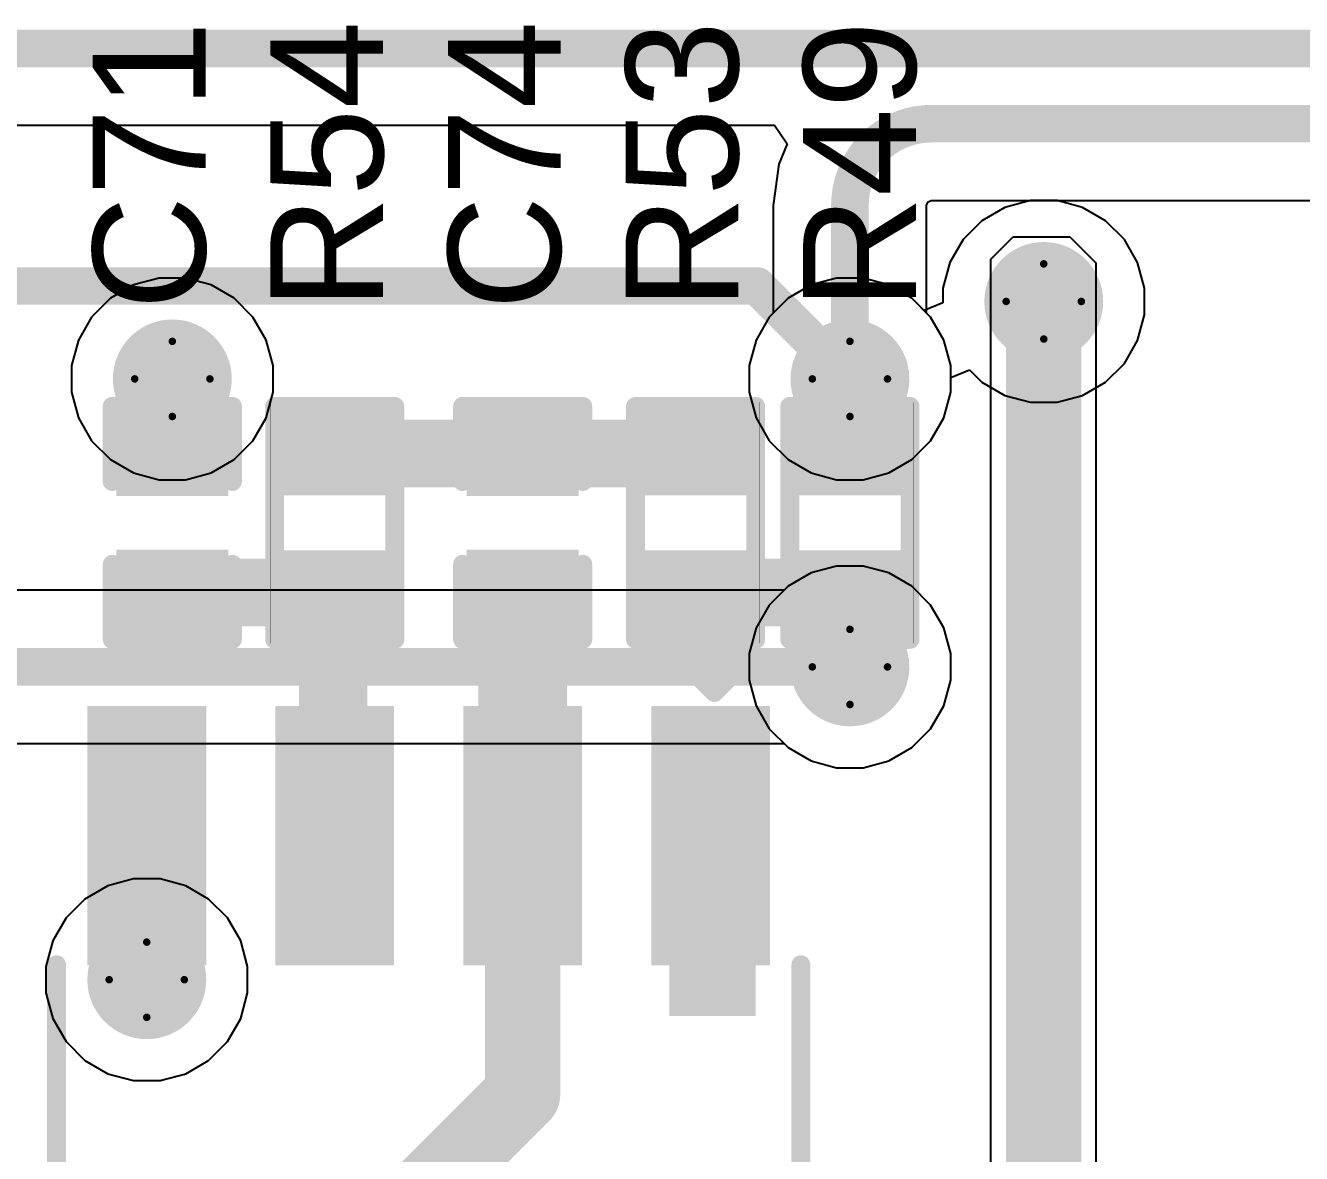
# Model space of a CAD drawing. Header units: inches. Extents: x -17.5 to 14.7, y -6.2 to 5.9.
# Drawn here: x 1.0109 to 1.3503, y 2.0003 to 2.3003 of the extents above; entities that cross this region are included whole.
import ezdxf

# ---------------------------------------------------------------- set-up
doc = ezdxf.new("R2010")
doc.units = ezdxf.units.IN
doc.header["$MEASUREMENT"] = 0
for name, color, linetype in [('Bottom Layer', 5, 'Continuous'), ('Bottom Solder', 6, 'Continuous'), ('Drill Drawing', 1, 'Continuous'), ('Ground Layer', 76, 'Continuous'), ('Power Layer', 16, 'Continuous'), ('Top Layer', 1, 'Continuous'), ('Top Overlay', 2, 'Continuous'), ('Top Paste', 8, 'Continuous'), ('Top Solder', 216, 'Continuous'), ('Via Holes', 16, 'Continuous')]:
    doc.layers.add(name, color=color, linetype=linetype)
doc.styles.add('Arial', font='', dxfattribs={"height": 0.2})
doc.styles.get('Arial').set_extended_font_data('Arial')

# ---------------------------------------------------------------- blocks, each defined once
blk = doc.blocks.new('SOIC_8_0_154___3_90___W______6')
at = {"layer": 'Top Layer'}
for points in [[(-0.13681, 0.06319), (-0.13681, 0.08681), (-0.07579, 0.08681), (-0.07579, 0.06319)], [(0.07579, 0.06319), (0.07579, 0.08681), (0.13681, 0.08681), (0.13681, 0.06319)], [(-0.13681, 0.01319), (-0.13681, 0.03681), (-0.07579, 0.03681), (-0.07579, 0.01319)], [(0.07579, 0.01319), (0.07579, 0.03681), (0.13681, 0.03681), (0.13681, 0.01319)], [(-0.13681, -0.03681), (-0.13681, -0.01319), (-0.07579, -0.01319), (-0.07579, -0.03681)], [(0.07579, -0.03681), (0.07579, -0.01319), (0.13681, -0.01319), (0.13681, -0.03681)], [(-0.13681, -0.08681), (-0.13681, -0.06319), (-0.07579, -0.06319), (-0.07579, -0.08681)], [(0.07579, -0.08681), (0.07579, -0.06319), (0.13681, -0.06319), (0.13681, -0.08681)]]:
    blk.add_hatch(color=1, dxfattribs=at).paths.add_polyline_path(points)
at = {"layer": 'Top Overlay'}
blk.add_hatch(color=2, dxfattribs=at).paths.add_polyline_path([(-0.07238, 0.064), (-0.05838, 0.064), (-0.05838, 0.087), (-0.07238, 0.087)])
at = {"layer": 'Top Paste'}
for points in [[(-0.13681, 0.06319), (-0.13681, 0.08681), (-0.07579, 0.08681), (-0.07579, 0.06319)], [(0.07579, 0.06319), (0.07579, 0.08681), (0.13681, 0.08681), (0.13681, 0.06319)], [(-0.13681, 0.01319), (-0.13681, 0.03681), (-0.07579, 0.03681), (-0.07579, 0.01319)], [(0.07579, 0.01319), (0.07579, 0.03681), (0.13681, 0.03681), (0.13681, 0.01319)], [(-0.13681, -0.03681), (-0.13681, -0.01319), (-0.07579, -0.01319), (-0.07579, -0.03681)], [(0.07579, -0.03681), (0.07579, -0.01319), (0.13681, -0.01319), (0.13681, -0.03681)], [(-0.13681, -0.08681), (-0.13681, -0.06319), (-0.07579, -0.06319), (-0.07579, -0.08681)], [(0.07579, -0.08681), (0.07579, -0.06319), (0.13681, -0.06319), (0.13681, -0.08681)]]:
    blk.add_hatch(color=8, dxfattribs=at).paths.add_polyline_path(points)
at = {"layer": 'Top Solder'}
for points in [[(-0.14081, 0.05919), (-0.14081, 0.09081), (-0.07179, 0.09081), (-0.07179, 0.05919)], [(0.07179, 0.05919), (0.07179, 0.09081), (0.14081, 0.09081), (0.14081, 0.05919)], [(-0.14081, 0.00919), (-0.14081, 0.04081), (-0.07179, 0.04081), (-0.07179, 0.00919)], [(0.07179, 0.00919), (0.07179, 0.04081), (0.14081, 0.04081), (0.14081, 0.00919)], [(-0.14081, -0.04081), (-0.14081, -0.00919), (-0.07179, -0.00919), (-0.07179, -0.04081)], [(0.07179, -0.04081), (0.07179, -0.00919), (0.14081, -0.00919), (0.14081, -0.04081)], [(-0.14081, -0.09081), (-0.14081, -0.05919), (-0.07179, -0.05919), (-0.07179, -0.09081)], [(0.07179, -0.09081), (0.07179, -0.05919), (0.14081, -0.05919), (0.14081, -0.09081)]]:
    blk.add_hatch(color=216, dxfattribs=at).paths.add_polyline_path(points)
at = {"layer": 'Top Overlay'}
for points in [[(0.071, 0.099, 0.005, 0.005, 0), (-0.072, 0.099, 0.005, 0.005, 0)], [(-0.14937, 0.071, 0.005, 0.005, 0), (-0.14937, 0.081, 0.005, 0.005, 0)], [(-0.14437, 0.076, 0.005, 0.005, 0), (-0.14937, 0.081, 0.005, 0.005, 0)], [(-0.14937, 0.071, 0.005, 0.005, 0), (-0.14437, 0.076, 0.005, 0.005, 0)], [(0.071, -0.099, 0.005, 0.005, 0), (-0.072, -0.099, 0.005, 0.005, 0)]]:
    blk.add_lwpolyline(points, format="xyseb", dxfattribs=at)
for points in [[(-0.07325, 0.099, 0.0025, 0.0025, 1), (-0.07075, 0.099, 0.0025, 0.0025, 1)], [(0.06975, 0.099, 0.0025, 0.0025, 1), (0.07225, 0.099, 0.0025, 0.0025, 1)], [(-0.15062, 0.081, 0.0025, 0.0025, 1), (-0.14812, 0.081, 0.0025, 0.0025, 1)], [(-0.15062, 0.081, 0.0025, 0.0025, 1), (-0.14812, 0.081, 0.0025, 0.0025, 1)], [(-0.14562, 0.076, 0.0025, 0.0025, 1), (-0.14312, 0.076, 0.0025, 0.0025, 1)], [(-0.14562, 0.076, 0.0025, 0.0025, 1), (-0.14312, 0.076, 0.0025, 0.0025, 1)], [(-0.15062, 0.071, 0.0025, 0.0025, 1), (-0.14812, 0.071, 0.0025, 0.0025, 1)], [(-0.15062, 0.071, 0.0025, 0.0025, 1), (-0.14812, 0.071, 0.0025, 0.0025, 1)], [(-0.07325, -0.099, 0.0025, 0.0025, 1), (-0.07075, -0.099, 0.0025, 0.0025, 1)], [(0.06975, -0.099, 0.0025, 0.0025, 1), (0.07225, -0.099, 0.0025, 0.0025, 1)]]:
    blk.add_lwpolyline(points, format="xyseb", close=True, dxfattribs=at)
blk = doc.blocks.new('R___0402_22')
at = {"layer": 'Top Layer'}
for points in [[(-0.0275, -0.0125), (-0.0275, 0.0125), (-0.0095, 0.0125), (-0.0095, -0.0125)], [(0.0095, -0.0125), (0.0095, 0.0125), (0.0275, 0.0125), (0.0275, -0.0125)]]:
    blk.add_hatch(color=1, dxfattribs=at).paths.add_polyline_path(points)
at = {"layer": 'Top Paste'}
for points in [[(-0.0275, -0.0125), (-0.0275, 0.0125), (-0.0095, 0.0125), (-0.0095, -0.0125)], [(0.0095, -0.0125), (0.0095, 0.0125), (0.0275, 0.0125), (0.0275, -0.0125)]]:
    blk.add_hatch(color=8, dxfattribs=at).paths.add_polyline_path(points)
at = {"layer": 'Top Solder'}
for points in [[(-0.02967, -0.01467), (-0.02967, 0.01467), (-0.00733, 0.01467), (-0.00733, -0.01467)], [(0.00733, -0.01467), (0.00733, 0.01467), (0.02967, 0.01467), (0.02967, -0.01467)]]:
    blk.add_hatch(color=216, dxfattribs=at).paths.add_polyline_path(points)
at = {"layer": 'Top Overlay'}
for points in [[(-0.031, -0.016, 0.005, 0.005, 0), (-0.031, 0.016, 0.005, 0.005, 0)], [(0.031, 0.016, 0.005, 0.005, 0), (-0.031, 0.016, 0.005, 0.005, 0)], [(0.031, -0.016, 0.005, 0.005, 0), (0.031, 0.016, 0.005, 0.005, 0)], [(0.031, -0.016, 0.005, 0.005, 0), (-0.031, -0.016, 0.005, 0.005, 0)], [(0.032, -0.017, 0.000127, 0.000127, 0), (-0.032, -0.017, 0.000127, 0.000127, 0)]]:
    blk.add_lwpolyline(points, format="xyseb", dxfattribs=at)
for points in [[(-0.03225, 0.016, 0.0025, 0.0025, 1), (-0.02975, 0.016, 0.0025, 0.0025, 1)], [(-0.03225, 0.016, 0.0025, 0.0025, 1), (-0.02975, 0.016, 0.0025, 0.0025, 1)], [(0.02975, 0.016, 0.0025, 0.0025, 1), (0.03225, 0.016, 0.0025, 0.0025, 1)], [(0.02975, 0.016, 0.0025, 0.0025, 1), (0.03225, 0.016, 0.0025, 0.0025, 1)], [(-0.03225, -0.016, 0.0025, 0.0025, 1), (-0.02975, -0.016, 0.0025, 0.0025, 1)], [(-0.03225, -0.016, 0.0025, 0.0025, 1), (-0.02975, -0.016, 0.0025, 0.0025, 1)], [(0.02975, -0.016, 0.0025, 0.0025, 1), (0.03225, -0.016, 0.0025, 0.0025, 1)], [(0.02975, -0.016, 0.0025, 0.0025, 1), (0.03225, -0.016, 0.0025, 0.0025, 1)], [(-0.03203, -0.017, 0.0000635, 0.0000635, 1), (-0.03197, -0.017, 0.0000635, 0.0000635, 1)], [(0.03197, -0.017, 0.0000635, 0.0000635, 1), (0.03203, -0.017, 0.0000635, 0.0000635, 1)]]:
    blk.add_lwpolyline(points, format="xyseb", close=True, dxfattribs=at)
blk = doc.blocks.new('R___0402_23')
at = {"layer": 'Top Layer'}
for points in [[(-0.0275, -0.0125), (-0.0275, 0.0125), (-0.0095, 0.0125), (-0.0095, -0.0125)], [(0.0095, -0.0125), (0.0095, 0.0125), (0.0275, 0.0125), (0.0275, -0.0125)]]:
    blk.add_hatch(color=1, dxfattribs=at).paths.add_polyline_path(points)
at = {"layer": 'Top Paste'}
for points in [[(-0.0275, -0.0125), (-0.0275, 0.0125), (-0.0095, 0.0125), (-0.0095, -0.0125)], [(0.0095, -0.0125), (0.0095, 0.0125), (0.0275, 0.0125), (0.0275, -0.0125)]]:
    blk.add_hatch(color=8, dxfattribs=at).paths.add_polyline_path(points)
at = {"layer": 'Top Solder'}
for points in [[(-0.02967, -0.01467), (-0.02967, 0.01467), (-0.00733, 0.01467), (-0.00733, -0.01467)], [(0.00733, -0.01467), (0.00733, 0.01467), (0.02967, 0.01467), (0.02967, -0.01467)]]:
    blk.add_hatch(color=216, dxfattribs=at).paths.add_polyline_path(points)
at = {"layer": 'Top Overlay'}
for points in [[(-0.031, 0.016, 0.005, 0.005, 0), (-0.031, -0.016, 0.005, 0.005, 0)], [(-0.031, 0.016, 0.005, 0.005, 0), (0.031, 0.016, 0.005, 0.005, 0)], [(0.031, 0.016, 0.005, 0.005, 0), (0.031, -0.016, 0.005, 0.005, 0)], [(-0.031, -0.016, 0.005, 0.005, 0), (0.031, -0.016, 0.005, 0.005, 0)], [(-0.032, -0.017, 0.000127, 0.000127, 0), (0.032, -0.017, 0.000127, 0.000127, 0)]]:
    blk.add_lwpolyline(points, format="xyseb", dxfattribs=at)
for points in [[(-0.03225, 0.016, 0.0025, 0.0025, 1), (-0.02975, 0.016, 0.0025, 0.0025, 1)], [(-0.03225, 0.016, 0.0025, 0.0025, 1), (-0.02975, 0.016, 0.0025, 0.0025, 1)], [(0.02975, 0.016, 0.0025, 0.0025, 1), (0.03225, 0.016, 0.0025, 0.0025, 1)], [(0.02975, 0.016, 0.0025, 0.0025, 1), (0.03225, 0.016, 0.0025, 0.0025, 1)], [(-0.03225, -0.016, 0.0025, 0.0025, 1), (-0.02975, -0.016, 0.0025, 0.0025, 1)], [(-0.03225, -0.016, 0.0025, 0.0025, 1), (-0.02975, -0.016, 0.0025, 0.0025, 1)], [(0.02975, -0.016, 0.0025, 0.0025, 1), (0.03225, -0.016, 0.0025, 0.0025, 1)], [(0.02975, -0.016, 0.0025, 0.0025, 1), (0.03225, -0.016, 0.0025, 0.0025, 1)], [(-0.03203, -0.017, 0.0000635, 0.0000635, 1), (-0.03197, -0.017, 0.0000635, 0.0000635, 1)], [(0.03197, -0.017, 0.0000635, 0.0000635, 1), (0.03203, -0.017, 0.0000635, 0.0000635, 1)]]:
    blk.add_lwpolyline(points, format="xyseb", close=True, dxfattribs=at)
blk = doc.blocks.new('R___0402_27')
at = {"layer": 'Top Layer'}
for points in [[(-0.0275, -0.0125), (-0.0275, 0.0125), (-0.0095, 0.0125), (-0.0095, -0.0125)], [(0.0095, -0.0125), (0.0095, 0.0125), (0.0275, 0.0125), (0.0275, -0.0125)]]:
    blk.add_hatch(color=1, dxfattribs=at).paths.add_polyline_path(points)
at = {"layer": 'Top Paste'}
for points in [[(-0.0275, -0.0125), (-0.0275, 0.0125), (-0.0095, 0.0125), (-0.0095, -0.0125)], [(0.0095, -0.0125), (0.0095, 0.0125), (0.0275, 0.0125), (0.0275, -0.0125)]]:
    blk.add_hatch(color=8, dxfattribs=at).paths.add_polyline_path(points)
at = {"layer": 'Top Solder'}
for points in [[(-0.02967, -0.01467), (-0.02967, 0.01467), (-0.00733, 0.01467), (-0.00733, -0.01467)], [(0.00733, -0.01467), (0.00733, 0.01467), (0.02967, 0.01467), (0.02967, -0.01467)]]:
    blk.add_hatch(color=216, dxfattribs=at).paths.add_polyline_path(points)
at = {"layer": 'Top Overlay'}
for points in [[(-0.031, 0.016, 0.005, 0.005, 0), (-0.031, -0.016, 0.005, 0.005, 0)], [(-0.031, 0.016, 0.005, 0.005, 0), (0.031, 0.016, 0.005, 0.005, 0)], [(0.031, 0.016, 0.005, 0.005, 0), (0.031, -0.016, 0.005, 0.005, 0)], [(-0.031, -0.016, 0.005, 0.005, 0), (0.031, -0.016, 0.005, 0.005, 0)], [(-0.032, -0.017, 0.000127, 0.000127, 0), (0.032, -0.017, 0.000127, 0.000127, 0)]]:
    blk.add_lwpolyline(points, format="xyseb", dxfattribs=at)
for points in [[(-0.03225, 0.016, 0.0025, 0.0025, 1), (-0.02975, 0.016, 0.0025, 0.0025, 1)], [(-0.03225, 0.016, 0.0025, 0.0025, 1), (-0.02975, 0.016, 0.0025, 0.0025, 1)], [(0.02975, 0.016, 0.0025, 0.0025, 1), (0.03225, 0.016, 0.0025, 0.0025, 1)], [(0.02975, 0.016, 0.0025, 0.0025, 1), (0.03225, 0.016, 0.0025, 0.0025, 1)], [(-0.03225, -0.016, 0.0025, 0.0025, 1), (-0.02975, -0.016, 0.0025, 0.0025, 1)], [(-0.03225, -0.016, 0.0025, 0.0025, 1), (-0.02975, -0.016, 0.0025, 0.0025, 1)], [(0.02975, -0.016, 0.0025, 0.0025, 1), (0.03225, -0.016, 0.0025, 0.0025, 1)], [(0.02975, -0.016, 0.0025, 0.0025, 1), (0.03225, -0.016, 0.0025, 0.0025, 1)], [(-0.03203, -0.017, 0.0000635, 0.0000635, 1), (-0.03197, -0.017, 0.0000635, 0.0000635, 1)], [(0.03197, -0.017, 0.0000635, 0.0000635, 1), (0.03203, -0.017, 0.0000635, 0.0000635, 1)]]:
    blk.add_lwpolyline(points, format="xyseb", close=True, dxfattribs=at)
blk = doc.blocks.new('C___0402_48')
at = {"layer": 'Top Layer'}
for points in [[(-0.0275, -0.0125), (-0.0275, 0.0125), (-0.0095, 0.0125), (-0.0095, -0.0125)], [(0.0095, -0.0125), (0.0095, 0.0125), (0.0275, 0.0125), (0.0275, -0.0125)]]:
    blk.add_hatch(color=1, dxfattribs=at).paths.add_polyline_path(points)
at = {"layer": 'Top Paste'}
for points in [[(-0.0275, -0.0125), (-0.0275, 0.0125), (-0.0095, 0.0125), (-0.0095, -0.0125)], [(0.0095, -0.0125), (0.0095, 0.0125), (0.0275, 0.0125), (0.0275, -0.0125)]]:
    blk.add_hatch(color=8, dxfattribs=at).paths.add_polyline_path(points)
at = {"layer": 'Top Solder'}
for points in [[(-0.02986, -0.01486), (-0.02986, 0.01486), (-0.00714, 0.01486), (-0.00714, -0.01486)], [(0.00714, -0.01486), (0.00714, 0.01486), (0.02986, 0.01486), (0.02986, -0.01486)]]:
    blk.add_hatch(color=216, dxfattribs=at).paths.add_polyline_path(points)
at = {"layer": 'Top Overlay'}
for points in [[(-0.011, 0.016, 0.005, 0.005, 0), (-0.031, 0.016, 0.005, 0.005, 0)], [(-0.031, -0.016, 0.005, 0.005, 0), (-0.031, 0.016, 0.005, 0.005, 0)], [(0.031, 0.016, 0.005, 0.005, 0), (0.011, 0.016, 0.005, 0.005, 0)], [(0.031, -0.016, 0.005, 0.005, 0), (0.031, 0.016, 0.005, 0.005, 0)], [(-0.011, -0.016, 0.005, 0.005, 0), (-0.031, -0.016, 0.005, 0.005, 0)], [(0.031, -0.016, 0.005, 0.005, 0), (0.011, -0.016, 0.005, 0.005, 0)]]:
    blk.add_lwpolyline(points, format="xyseb", dxfattribs=at)
for points in [[(-0.03225, 0.016, 0.0025, 0.0025, 1), (-0.02975, 0.016, 0.0025, 0.0025, 1)], [(-0.03225, 0.016, 0.0025, 0.0025, 1), (-0.02975, 0.016, 0.0025, 0.0025, 1)], [(-0.01225, 0.016, 0.0025, 0.0025, 1), (-0.00975, 0.016, 0.0025, 0.0025, 1)], [(0.00975, 0.016, 0.0025, 0.0025, 1), (0.01225, 0.016, 0.0025, 0.0025, 1)], [(0.02975, 0.016, 0.0025, 0.0025, 1), (0.03225, 0.016, 0.0025, 0.0025, 1)], [(0.02975, 0.016, 0.0025, 0.0025, 1), (0.03225, 0.016, 0.0025, 0.0025, 1)], [(-0.03225, -0.016, 0.0025, 0.0025, 1), (-0.02975, -0.016, 0.0025, 0.0025, 1)], [(-0.03225, -0.016, 0.0025, 0.0025, 1), (-0.02975, -0.016, 0.0025, 0.0025, 1)], [(-0.01225, -0.016, 0.0025, 0.0025, 1), (-0.00975, -0.016, 0.0025, 0.0025, 1)], [(0.00975, -0.016, 0.0025, 0.0025, 1), (0.01225, -0.016, 0.0025, 0.0025, 1)], [(0.02975, -0.016, 0.0025, 0.0025, 1), (0.03225, -0.016, 0.0025, 0.0025, 1)], [(0.02975, -0.016, 0.0025, 0.0025, 1), (0.03225, -0.016, 0.0025, 0.0025, 1)]]:
    blk.add_lwpolyline(points, format="xyseb", close=True, dxfattribs=at)
blk = doc.blocks.new('C___0402_50')
at = {"layer": 'Top Layer'}
for points in [[(-0.0275, -0.0125), (-0.0275, 0.0125), (-0.0095, 0.0125), (-0.0095, -0.0125)], [(0.0095, -0.0125), (0.0095, 0.0125), (0.0275, 0.0125), (0.0275, -0.0125)]]:
    blk.add_hatch(color=1, dxfattribs=at).paths.add_polyline_path(points)
at = {"layer": 'Top Paste'}
for points in [[(-0.0275, -0.0125), (-0.0275, 0.0125), (-0.0095, 0.0125), (-0.0095, -0.0125)], [(0.0095, -0.0125), (0.0095, 0.0125), (0.0275, 0.0125), (0.0275, -0.0125)]]:
    blk.add_hatch(color=8, dxfattribs=at).paths.add_polyline_path(points)
at = {"layer": 'Top Solder'}
for points in [[(-0.02986, -0.01486), (-0.02986, 0.01486), (-0.00714, 0.01486), (-0.00714, -0.01486)], [(0.00714, -0.01486), (0.00714, 0.01486), (0.02986, 0.01486), (0.02986, -0.01486)]]:
    blk.add_hatch(color=216, dxfattribs=at).paths.add_polyline_path(points)
at = {"layer": 'Top Overlay'}
for points in [[(-0.031, -0.016, 0.005, 0.005, 0), (-0.031, 0.016, 0.005, 0.005, 0)], [(-0.011, 0.016, 0.005, 0.005, 0), (-0.031, 0.016, 0.005, 0.005, 0)], [(0.031, 0.016, 0.005, 0.005, 0), (0.011, 0.016, 0.005, 0.005, 0)], [(0.031, -0.016, 0.005, 0.005, 0), (0.031, 0.016, 0.005, 0.005, 0)], [(-0.011, -0.016, 0.005, 0.005, 0), (-0.031, -0.016, 0.005, 0.005, 0)], [(0.031, -0.016, 0.005, 0.005, 0), (0.011, -0.016, 0.005, 0.005, 0)]]:
    blk.add_lwpolyline(points, format="xyseb", dxfattribs=at)
for points in [[(-0.03225, 0.016, 0.0025, 0.0025, 1), (-0.02975, 0.016, 0.0025, 0.0025, 1)], [(-0.03225, 0.016, 0.0025, 0.0025, 1), (-0.02975, 0.016, 0.0025, 0.0025, 1)], [(-0.01225, 0.016, 0.0025, 0.0025, 1), (-0.00975, 0.016, 0.0025, 0.0025, 1)], [(0.00975, 0.016, 0.0025, 0.0025, 1), (0.01225, 0.016, 0.0025, 0.0025, 1)], [(0.02975, 0.016, 0.0025, 0.0025, 1), (0.03225, 0.016, 0.0025, 0.0025, 1)], [(0.02975, 0.016, 0.0025, 0.0025, 1), (0.03225, 0.016, 0.0025, 0.0025, 1)], [(-0.03225, -0.016, 0.0025, 0.0025, 1), (-0.02975, -0.016, 0.0025, 0.0025, 1)], [(-0.03225, -0.016, 0.0025, 0.0025, 1), (-0.02975, -0.016, 0.0025, 0.0025, 1)], [(-0.01225, -0.016, 0.0025, 0.0025, 1), (-0.00975, -0.016, 0.0025, 0.0025, 1)], [(0.00975, -0.016, 0.0025, 0.0025, 1), (0.01225, -0.016, 0.0025, 0.0025, 1)], [(0.02975, -0.016, 0.0025, 0.0025, 1), (0.03225, -0.016, 0.0025, 0.0025, 1)], [(0.02975, -0.016, 0.0025, 0.0025, 1), (0.03225, -0.016, 0.0025, 0.0025, 1)]]:
    blk.add_lwpolyline(points, format="xyseb", close=True, dxfattribs=at)

msp = doc.modelspace()

# ---------------------------------------------------------------- hatches: boundary and pattern name
at = {"layer": 'Bottom Layer'}
h = msp.add_hatch(color=5, dxfattribs=at)
edge = h.paths.add_edge_path()
edge.add_arc((1.28172, 2.22687), 0.01181, 0, 360)
h = msp.add_hatch(color=5, dxfattribs=at)
edge = h.paths.add_edge_path()
edge.add_arc((1.04991, 2.20627), 0.01181, 0, 360)
h = msp.add_hatch(color=5, dxfattribs=at)
edge = h.paths.add_edge_path()
edge.add_arc((1.23016, 2.20627), 0.01181, 0, 360)
h = msp.add_hatch(color=5, dxfattribs=at)
edge = h.paths.add_edge_path()
edge.add_arc((1.23016, 2.12967), 0.01181, 0, 360)
h = msp.add_hatch(color=5, dxfattribs=at)
edge = h.paths.add_edge_path()
edge.add_arc((1.04311, 2.04647), 0.01181, 0, 360)
at = {"layer": 'Bottom Solder'}
h = msp.add_hatch(color=6, dxfattribs=at)
edge = h.paths.add_edge_path()
edge.add_arc((1.28172, 2.22687), 0.01581, 0, 360)
h = msp.add_hatch(color=6, dxfattribs=at)
edge = h.paths.add_edge_path()
edge.add_arc((1.04991, 2.20627), 0.01581, 0, 360)
h = msp.add_hatch(color=6, dxfattribs=at)
edge = h.paths.add_edge_path()
edge.add_arc((1.23016, 2.20627), 0.01581, 0, 360)
h = msp.add_hatch(color=6, dxfattribs=at)
edge = h.paths.add_edge_path()
edge.add_arc((1.23016, 2.12967), 0.01581, 0, 360)
h = msp.add_hatch(color=6, dxfattribs=at)
edge = h.paths.add_edge_path()
edge.add_arc((1.04311, 2.04647), 0.01581, 0, 360)
at = {"layer": 'Ground Layer'}
h = msp.add_hatch(color=76, dxfattribs=at)
edge = h.paths.add_edge_path()
edge.add_arc((1.28172, 2.22687), 0.01181, 0, 360)
h = msp.add_hatch(color=76, dxfattribs=at)
edge = h.paths.add_edge_path()
edge.add_arc((1.04991, 2.20627), 0.01181, 0, 360)
h = msp.add_hatch(color=76, dxfattribs=at)
edge = h.paths.add_edge_path()
edge.add_arc((1.23016, 2.20627), 0.01181, 0, 360)
h = msp.add_hatch(color=76, dxfattribs=at)
edge = h.paths.add_edge_path()
edge.add_arc((1.23016, 2.12967), 0.01181, 0, 360)
h = msp.add_hatch(color=76, dxfattribs=at)
edge = h.paths.add_edge_path()
edge.add_arc((1.04311, 2.04647), 0.01181, 0, 360)
at = {"layer": 'Power Layer'}
h = msp.add_hatch(color=16, dxfattribs=at)
edge = h.paths.add_edge_path()
edge.add_arc((1.28172, 2.22687), 0.01181, 0, 360)
h = msp.add_hatch(color=16, dxfattribs=at)
edge = h.paths.add_edge_path()
edge.add_arc((1.04991, 2.20627), 0.01181, 0, 360)
h = msp.add_hatch(color=16, dxfattribs=at)
edge = h.paths.add_edge_path()
edge.add_arc((1.23016, 2.20627), 0.01181, 0, 360)
h = msp.add_hatch(color=16, dxfattribs=at)
edge = h.paths.add_edge_path()
edge.add_arc((1.23016, 2.12967), 0.01181, 0, 360)
h = msp.add_hatch(color=16, dxfattribs=at)
edge = h.paths.add_edge_path()
edge.add_arc((1.04311, 2.04647), 0.01181, 0, 360)
at = {"layer": 'Top Layer'}
h = msp.add_hatch(color=1, dxfattribs=at)
edge = h.paths.add_edge_path()
edge.add_arc((1.28172, 2.22687), 0.01181, 0, 360)
h = msp.add_hatch(color=1, dxfattribs=at)
edge = h.paths.add_edge_path()
edge.add_arc((1.04991, 2.20627), 0.01181, 0, 360)
h = msp.add_hatch(color=1, dxfattribs=at)
edge = h.paths.add_edge_path()
edge.add_arc((1.23016, 2.20627), 0.01181, 0, 360)
for points in [[(1.03811, 2.18647), (1.06171, 2.18647), (1.06171, 2.20627), (1.03811, 2.20627)], [(1.21837, 2.18647), (1.24197, 2.18647), (1.24197, 2.20627), (1.21837, 2.20627)], [(1.08061, 2.17747), (1.20161, 2.17747), (1.20161, 2.19547), (1.08061, 2.19547)], [(1.03741, 2.14047), (1.10561, 2.14047), (1.10561, 2.15847), (1.03741, 2.15847)], [(1.08365, 2.08477), (1.10177, 2.08477), (1.10177, 2.15777), (1.08365, 2.15777)], [(1.17661, 2.14047), (1.24266, 2.14047), (1.24266, 2.15847), (1.17661, 2.15847)], [(1.1313, 2.08477), (1.15492, 2.08477), (1.15492, 2.14947), (1.1313, 2.14947)], [(1.24196, 2.14947), (1.21836, 2.14947), (1.21836, 2.12967), (1.24196, 2.12967)], [(1.05491, 2.08477), (1.0313, 2.08477), (1.0313, 2.04647), (1.05491, 2.04647)]]:
    msp.add_hatch(color=1, dxfattribs=at).paths.add_polyline_path(points)
h = msp.add_hatch(color=1, dxfattribs=at)
edge = h.paths.add_edge_path()
edge.add_arc((1.23016, 2.12967), 0.01181, 0, 360)
h = msp.add_hatch(color=1, dxfattribs=at)
edge = h.paths.add_edge_path()
edge.add_arc((1.04311, 2.04647), 0.01181, 0, 360)
at = {"layer": 'Top Solder'}
h = msp.add_hatch(color=216, dxfattribs=at)
edge = h.paths.add_edge_path()
edge.add_arc((1.28172, 2.22687), 0.01581, 0, 360)
h = msp.add_hatch(color=216, dxfattribs=at)
edge = h.paths.add_edge_path()
edge.add_arc((1.04991, 2.20627), 0.01581, 0, 360)
h = msp.add_hatch(color=216, dxfattribs=at)
edge = h.paths.add_edge_path()
edge.add_arc((1.23016, 2.20627), 0.01581, 0, 360)
h = msp.add_hatch(color=216, dxfattribs=at)
edge = h.paths.add_edge_path()
edge.add_arc((1.23016, 2.12967), 0.01581, 0, 360)
h = msp.add_hatch(color=216, dxfattribs=at)
edge = h.paths.add_edge_path()
edge.add_arc((1.04311, 2.04647), 0.01581, 0, 360)
at = {"layer": 'Via Holes'}
h = msp.add_hatch(color=7, dxfattribs=at)
edge = h.paths.add_edge_path()
edge.add_arc((1.28172, 2.22687), 0.00591, 0, 360)
h = msp.add_hatch(color=7, dxfattribs=at)
edge = h.paths.add_edge_path()
edge.add_arc((1.04991, 2.20627), 0.00591, 0, 360)
h = msp.add_hatch(color=7, dxfattribs=at)
edge = h.paths.add_edge_path()
edge.add_arc((1.23016, 2.20627), 0.00591, 0, 360)
h = msp.add_hatch(color=7, dxfattribs=at)
edge = h.paths.add_edge_path()
edge.add_arc((1.23016, 2.12967), 0.00591, 0, 360)
h = msp.add_hatch(color=7, dxfattribs=at)
edge = h.paths.add_edge_path()
edge.add_arc((1.04311, 2.04647), 0.00591, 0, 360)

# ---------------------------------------------------------------- linework, layer by layer
at = {"layer": 'Bottom Layer'}
for p, q in [((0.81561, 2.27376), (1.21012, 2.27376)), ((1.21012, 2.27376), (1.21346, 2.26876)), ((1.21346, 2.26876), (1.21124, 2.26339)), ((1.21124, 2.26339), (1.20987, 2.253)), ((1.25093, 2.25339), (1.2518, 2.25375)), ((1.2518, 2.25375), (1.2518, 2.25376)), ((1.2518, 2.25376), (1.94062, 2.25376)), ((1.20987, 2.253), (1.20977, 2.25252)), ((1.20977, 2.25252), (1.20977, 2.22379)), ((1.25056, 2.22379), (1.25056, 2.25252)), ((1.25056, 2.25252), (1.25057, 2.25252)), ((1.25057, 2.25252), (1.25093, 2.25339)), ((1.20977, 2.22379), (1.20871, 2.22273)), ((1.25162, 2.22273), (1.25056, 2.22379)), ((1.20871, 2.22273), (1.20518, 2.21661)), ((1.25515, 2.21661), (1.25162, 2.22273)), ((1.20518, 2.21661), (1.20335, 2.2098)), ((1.25697, 2.2098), (1.25515, 2.21661)), ((1.20335, 2.2098), (1.20335, 2.20274)), ((1.25697, 2.20274), (1.25697, 2.2098)), ((1.20335, 2.20274), (1.20518, 2.19592)), ((1.25515, 2.19592), (1.25697, 2.20274)), ((1.20518, 2.19592), (1.20871, 2.1898)), ((1.25162, 2.1898), (1.25515, 2.19592)), ((1.20871, 2.1898), (1.2137, 2.18481)), ((1.24663, 2.18481), (1.25162, 2.1898)), ((1.2137, 2.18481), (1.21982, 2.18128)), ((1.24051, 2.18128), (1.24663, 2.18481)), ((1.21982, 2.18128), (1.22663, 2.17945)), ((1.22663, 2.17945), (1.23369, 2.17945)), ((1.23369, 2.17945), (1.24051, 2.18128)), ((1.22663, 2.15648), (1.21982, 2.15465)), ((1.23369, 2.15648), (1.22663, 2.15648)), ((1.24051, 2.15465), (1.23369, 2.15648)), ((1.21982, 2.15465), (1.2137, 2.15112)), ((1.24663, 2.15112), (1.24051, 2.15465)), ((1.21264, 2.15006), (0.96407, 2.15006)), ((1.2137, 2.15112), (1.21264, 2.15006)), ((1.25162, 2.14613), (1.24663, 2.15112)), ((1.25515, 2.14002), (1.25162, 2.14613)), ((1.25697, 2.1332), (1.25515, 2.14002)), ((1.25697, 2.12614), (1.25697, 2.1332)), ((1.25515, 2.11932), (1.25697, 2.12614)), ((1.25162, 2.11321), (1.25515, 2.11932)), ((1.24663, 2.10821), (1.25162, 2.11321)), ((0.97252, 2.10928), (1.21264, 2.10928)), ((1.21264, 2.10928), (1.2137, 2.10821)), ((1.2137, 2.10821), (1.21982, 2.10468)), ((1.24051, 2.10468), (1.24663, 2.10821)), ((1.21982, 2.10468), (1.22663, 2.10286)), ((1.23369, 2.10286), (1.24051, 2.10468)), ((1.22663, 2.10286), (1.23369, 2.10286))]:
    msp.add_line(p, q, dxfattribs=at)
for points in [[(0.80716, 2.29415, 0.01, 0.01, 0), (2.21449, 2.29415, 0.01, 0.01, 0)], [(1.23956, 2.27036, 0.01, 0.01, -0.151509), (1.2518, 2.27415, 0.01, 0.01, 0)], [(1.2518, 2.27415, 0.01, 0.01, 0), (2.20621, 2.27415, 0.01, 0.01, 0)], [(1.23396, 2.26476, 0.01, 0.01, -0.092228), (1.23956, 2.27036, 0.01, 0.01, 0)], [(1.23016, 2.25252, 0.01, 0.01, -0.151509), (1.23396, 2.26476, 0.01, 0.01, 0)], [(1.23016, 2.20627, 0.01, 0.01, 0), (1.23016, 2.25252, 0.01, 0.01, 0)], [(0.96407, 2.12967, 0.01, 0.01, 0), (1.23016, 2.12967, 0.01, 0.01, 0)]]:
    msp.add_lwpolyline(points, format="xyseb", dxfattribs=at)
for points in [[(1.2493, 2.27415, 0.005, 0.005, 1), (1.2543, 2.27415, 0.005, 0.005, 1)], [(1.2493, 2.27415, 0.005, 0.005, 1), (1.2543, 2.27415, 0.005, 0.005, 1)], [(1.23706, 2.27036, 0.005, 0.005, 1), (1.24206, 2.27036, 0.005, 0.005, 1)], [(1.23706, 2.27036, 0.005, 0.005, 1), (1.24206, 2.27036, 0.005, 0.005, 1)], [(1.23146, 2.26476, 0.005, 0.005, 1), (1.23646, 2.26476, 0.005, 0.005, 1)], [(1.23146, 2.26476, 0.005, 0.005, 1), (1.23646, 2.26476, 0.005, 0.005, 1)], [(1.22766, 2.25252, 0.005, 0.005, 1), (1.23266, 2.25252, 0.005, 0.005, 1)], [(1.22766, 2.25252, 0.005, 0.005, 1), (1.23266, 2.25252, 0.005, 0.005, 1)], [(1.22766, 2.20627, 0.005, 0.005, 1), (1.23266, 2.20627, 0.005, 0.005, 1)], [(1.22766, 2.12967, 0.005, 0.005, 1), (1.23266, 2.12967, 0.005, 0.005, 1)]]:
    msp.add_lwpolyline(points, format="xyseb", close=True, dxfattribs=at)
at = {"layer": 'Drill Drawing'}
for points in [[(1.27172, 2.22687, 0.002, 0.002, 0), (1.28172, 2.23687, 0.002, 0.002, 0)], [(1.28172, 2.23687, 0.002, 0.002, 0), (1.29172, 2.22687, 0.002, 0.002, 0)], [(1.27172, 2.22687, 0.002, 0.002, 0), (1.28172, 2.21687, 0.002, 0.002, 0)], [(1.28172, 2.21687, 0.002, 0.002, 0), (1.29172, 2.22687, 0.002, 0.002, 0)], [(1.03991, 2.20627, 0.002, 0.002, 0), (1.04991, 2.21627, 0.002, 0.002, 0)], [(1.04991, 2.21627, 0.002, 0.002, 0), (1.05991, 2.20627, 0.002, 0.002, 0)], [(1.22016, 2.20627, 0.002, 0.002, 0), (1.23016, 2.21627, 0.002, 0.002, 0)], [(1.23016, 2.21627, 0.002, 0.002, 0), (1.24016, 2.20627, 0.002, 0.002, 0)], [(1.03991, 2.20627, 0.002, 0.002, 0), (1.04991, 2.19627, 0.002, 0.002, 0)], [(1.04991, 2.19627, 0.002, 0.002, 0), (1.05991, 2.20627, 0.002, 0.002, 0)], [(1.22016, 2.20627, 0.002, 0.002, 0), (1.23016, 2.19627, 0.002, 0.002, 0)], [(1.23016, 2.19627, 0.002, 0.002, 0), (1.24016, 2.20627, 0.002, 0.002, 0)], [(1.22016, 2.12967, 0.002, 0.002, 0), (1.23016, 2.13967, 0.002, 0.002, 0)], [(1.23016, 2.13967, 0.002, 0.002, 0), (1.24016, 2.12967, 0.002, 0.002, 0)], [(1.22016, 2.12967, 0.002, 0.002, 0), (1.23016, 2.11967, 0.002, 0.002, 0)], [(1.23016, 2.11967, 0.002, 0.002, 0), (1.24016, 2.12967, 0.002, 0.002, 0)], [(1.03311, 2.04647, 0.002, 0.002, 0), (1.04311, 2.05647, 0.002, 0.002, 0)], [(1.04311, 2.05647, 0.002, 0.002, 0), (1.05311, 2.04647, 0.002, 0.002, 0)], [(1.03311, 2.04647, 0.002, 0.002, 0), (1.04311, 2.03647, 0.002, 0.002, 0)], [(1.04311, 2.03647, 0.002, 0.002, 0), (1.05311, 2.04647, 0.002, 0.002, 0)]]:
    msp.add_lwpolyline(points, format="xyseb", dxfattribs=at)
for points in [[(1.28122, 2.23687, 0.001, 0.001, 1), (1.28222, 2.23687, 0.001, 0.001, 1)], [(1.28122, 2.23687, 0.001, 0.001, 1), (1.28222, 2.23687, 0.001, 0.001, 1)], [(1.27122, 2.22687, 0.001, 0.001, 1), (1.27222, 2.22687, 0.001, 0.001, 1)], [(1.27122, 2.22687, 0.001, 0.001, 1), (1.27222, 2.22687, 0.001, 0.001, 1)], [(1.29122, 2.22687, 0.001, 0.001, 1), (1.29222, 2.22687, 0.001, 0.001, 1)], [(1.29122, 2.22687, 0.001, 0.001, 1), (1.29222, 2.22687, 0.001, 0.001, 1)], [(1.04941, 2.21627, 0.001, 0.001, 1), (1.05041, 2.21627, 0.001, 0.001, 1)], [(1.04941, 2.21627, 0.001, 0.001, 1), (1.05041, 2.21627, 0.001, 0.001, 1)], [(1.22966, 2.21627, 0.001, 0.001, 1), (1.23066, 2.21627, 0.001, 0.001, 1)], [(1.22966, 2.21627, 0.001, 0.001, 1), (1.23066, 2.21627, 0.001, 0.001, 1)], [(1.28122, 2.21687, 0.001, 0.001, 1), (1.28222, 2.21687, 0.001, 0.001, 1)], [(1.28122, 2.21687, 0.001, 0.001, 1), (1.28222, 2.21687, 0.001, 0.001, 1)], [(1.03941, 2.20627, 0.001, 0.001, 1), (1.04041, 2.20627, 0.001, 0.001, 1)], [(1.03941, 2.20627, 0.001, 0.001, 1), (1.04041, 2.20627, 0.001, 0.001, 1)], [(1.05941, 2.20627, 0.001, 0.001, 1), (1.06041, 2.20627, 0.001, 0.001, 1)], [(1.05941, 2.20627, 0.001, 0.001, 1), (1.06041, 2.20627, 0.001, 0.001, 1)], [(1.21966, 2.20627, 0.001, 0.001, 1), (1.22066, 2.20627, 0.001, 0.001, 1)], [(1.21966, 2.20627, 0.001, 0.001, 1), (1.22066, 2.20627, 0.001, 0.001, 1)], [(1.23966, 2.20627, 0.001, 0.001, 1), (1.24066, 2.20627, 0.001, 0.001, 1)], [(1.23966, 2.20627, 0.001, 0.001, 1), (1.24066, 2.20627, 0.001, 0.001, 1)], [(1.04941, 2.19627, 0.001, 0.001, 1), (1.05041, 2.19627, 0.001, 0.001, 1)], [(1.04941, 2.19627, 0.001, 0.001, 1), (1.05041, 2.19627, 0.001, 0.001, 1)], [(1.22966, 2.19627, 0.001, 0.001, 1), (1.23066, 2.19627, 0.001, 0.001, 1)], [(1.22966, 2.19627, 0.001, 0.001, 1), (1.23066, 2.19627, 0.001, 0.001, 1)], [(1.22966, 2.13967, 0.001, 0.001, 1), (1.23066, 2.13967, 0.001, 0.001, 1)], [(1.22966, 2.13967, 0.001, 0.001, 1), (1.23066, 2.13967, 0.001, 0.001, 1)], [(1.21966, 2.12967, 0.001, 0.001, 1), (1.22066, 2.12967, 0.001, 0.001, 1)], [(1.21966, 2.12967, 0.001, 0.001, 1), (1.22066, 2.12967, 0.001, 0.001, 1)], [(1.23966, 2.12967, 0.001, 0.001, 1), (1.24066, 2.12967, 0.001, 0.001, 1)], [(1.23966, 2.12967, 0.001, 0.001, 1), (1.24066, 2.12967, 0.001, 0.001, 1)], [(1.22966, 2.11967, 0.001, 0.001, 1), (1.23066, 2.11967, 0.001, 0.001, 1)], [(1.22966, 2.11967, 0.001, 0.001, 1), (1.23066, 2.11967, 0.001, 0.001, 1)], [(1.04261, 2.05647, 0.001, 0.001, 1), (1.04361, 2.05647, 0.001, 0.001, 1)], [(1.04261, 2.05647, 0.001, 0.001, 1), (1.04361, 2.05647, 0.001, 0.001, 1)], [(1.03261, 2.04647, 0.001, 0.001, 1), (1.03361, 2.04647, 0.001, 0.001, 1)], [(1.03261, 2.04647, 0.001, 0.001, 1), (1.03361, 2.04647, 0.001, 0.001, 1)], [(1.05261, 2.04647, 0.001, 0.001, 1), (1.05361, 2.04647, 0.001, 0.001, 1)], [(1.05261, 2.04647, 0.001, 0.001, 1), (1.05361, 2.04647, 0.001, 0.001, 1)], [(1.04261, 2.03647, 0.001, 0.001, 1), (1.04361, 2.03647, 0.001, 0.001, 1)], [(1.04261, 2.03647, 0.001, 0.001, 1), (1.04361, 2.03647, 0.001, 0.001, 1)]]:
    msp.add_lwpolyline(points, format="xyseb", close=True, dxfattribs=at)
at = {"layer": 'Ground Layer'}
for p, q in [((1.21982, 2.23125), (1.2137, 2.22772)), ((1.22663, 2.23308), (1.21982, 2.23125)), ((1.23369, 2.23308), (1.22663, 2.23308)), ((1.24051, 2.23125), (1.23369, 2.23308)), ((1.24663, 2.22772), (1.24051, 2.23125)), ((1.2137, 2.22772), (1.20871, 2.22273)), ((1.25162, 2.22273), (1.24663, 2.22772)), ((1.20871, 2.22273), (1.20518, 2.21661)), ((1.25515, 2.21661), (1.25162, 2.22273)), ((1.20518, 2.21661), (1.20335, 2.2098)), ((1.25697, 2.2098), (1.25515, 2.21661)), ((1.20335, 2.2098), (1.20335, 2.20274)), ((1.25697, 2.20274), (1.25697, 2.2098)), ((1.20335, 2.20274), (1.20518, 2.19592)), ((1.25515, 2.19592), (1.25697, 2.20274)), ((1.20518, 2.19592), (1.20871, 2.1898)), ((1.25162, 2.1898), (1.25515, 2.19592)), ((1.20871, 2.1898), (1.2137, 2.18481)), ((1.24663, 2.18481), (1.25162, 2.1898)), ((1.2137, 2.18481), (1.21982, 2.18128)), ((1.24051, 2.18128), (1.24663, 2.18481)), ((1.21982, 2.18128), (1.22663, 2.17945)), ((1.22663, 2.17945), (1.23369, 2.17945)), ((1.23369, 2.17945), (1.24051, 2.18128)), ((1.22663, 2.15648), (1.21982, 2.15465)), ((1.23369, 2.15648), (1.22663, 2.15648)), ((1.24051, 2.15465), (1.23369, 2.15648)), ((1.21982, 2.15465), (1.2137, 2.15112)), ((1.24663, 2.15112), (1.24051, 2.15465)), ((1.2137, 2.15112), (1.20871, 2.14613)), ((1.25162, 2.14613), (1.24663, 2.15112)), ((1.20871, 2.14613), (1.20518, 2.14002)), ((1.25515, 2.14002), (1.25162, 2.14613)), ((1.20518, 2.14002), (1.20335, 2.1332)), ((1.25697, 2.1332), (1.25515, 2.14002)), ((1.20335, 2.1332), (1.20335, 2.12614)), ((1.25697, 2.12614), (1.25697, 2.1332)), ((1.20335, 2.12614), (1.20518, 2.11932)), ((1.25515, 2.11932), (1.25697, 2.12614)), ((1.20518, 2.11932), (1.20871, 2.11321)), ((1.25162, 2.11321), (1.25515, 2.11932)), ((1.20871, 2.11321), (1.2137, 2.10821)), ((1.24663, 2.10821), (1.25162, 2.11321)), ((1.2137, 2.10821), (1.21982, 2.10468)), ((1.24051, 2.10468), (1.24663, 2.10821)), ((1.21982, 2.10468), (1.22663, 2.10286)), ((1.23369, 2.10286), (1.24051, 2.10468)), ((1.22663, 2.10286), (1.23369, 2.10286))]:
    msp.add_line(p, q, dxfattribs=at)
at = {"layer": 'Power Layer'}
for p, q in [((1.27137, 2.25185), (1.26526, 2.24832)), ((1.27819, 2.25368), (1.27137, 2.25185)), ((1.28525, 2.25368), (1.27819, 2.25368)), ((1.29207, 2.25185), (1.28525, 2.25368)), ((1.29818, 2.24832), (1.29207, 2.25185)), ((1.26526, 2.24832), (1.26026, 2.24333)), ((1.30317, 2.24333), (1.29818, 2.24832)), ((1.26026, 2.24333), (1.25673, 2.23722)), ((1.3067, 2.23722), (1.30317, 2.24333)), ((1.25673, 2.23722), (1.25491, 2.2304)), ((1.30853, 2.2304), (1.3067, 2.23722)), ((1.03956, 2.23125), (1.03344, 2.22772)), ((1.04638, 2.23308), (1.03956, 2.23125)), ((1.05344, 2.23308), (1.04638, 2.23308)), ((1.06025, 2.23125), (1.05344, 2.23308)), ((1.06637, 2.22772), (1.06025, 2.23125)), ((1.21982, 2.23125), (1.2137, 2.22772)), ((1.22663, 2.23308), (1.21982, 2.23125)), ((1.23369, 2.23308), (1.22663, 2.23308)), ((1.24051, 2.23125), (1.23369, 2.23308)), ((1.24663, 2.22772), (1.24051, 2.23125)), ((1.25491, 2.2304), (1.25491, 2.22651)), ((1.30853, 2.22334), (1.30853, 2.2304)), ((1.03344, 2.22772), (1.02845, 2.22273)), ((1.07136, 2.22273), (1.06637, 2.22772)), ((1.2137, 2.22772), (1.20871, 2.22273)), ((1.24991, 2.22444), (1.24663, 2.22772)), ((1.25491, 2.22651), (1.24991, 2.22444)), ((1.3067, 2.21652), (1.30853, 2.22334)), ((1.02845, 2.22273), (1.02492, 2.21661)), ((1.07489, 2.21661), (1.07136, 2.22273)), ((1.20871, 2.22273), (1.20518, 2.21661)), ((1.02492, 2.21661), (1.0231, 2.2098)), ((1.07672, 2.2098), (1.07489, 2.21661)), ((1.20518, 2.21661), (1.20335, 2.2098)), ((1.30317, 2.21041), (1.3067, 2.21652)), ((1.0231, 2.2098), (1.0231, 2.20274)), ((1.07672, 2.20274), (1.07672, 2.2098)), ((1.20335, 2.2098), (1.20335, 2.20274)), ((1.29818, 2.20541), (1.30317, 2.21041)), ((1.25697, 2.20662), (1.26197, 2.2087)), ((1.25697, 2.20274), (1.25697, 2.20662)), ((1.26197, 2.2087), (1.26526, 2.20541)), ((1.26526, 2.20541), (1.27137, 2.20189)), ((1.29207, 2.20189), (1.29818, 2.20541)), ((1.0231, 2.20274), (1.02492, 2.19592)), ((1.07489, 2.19592), (1.07672, 2.20274)), ((1.20335, 2.20274), (1.20518, 2.19592)), ((1.25515, 2.19592), (1.25697, 2.20274)), ((1.27137, 2.20189), (1.27819, 2.20006)), ((1.27819, 2.20006), (1.28525, 2.20006)), ((1.28525, 2.20006), (1.29207, 2.20189)), ((1.02492, 2.19592), (1.02845, 2.1898)), ((1.07136, 2.1898), (1.07489, 2.19592)), ((1.20518, 2.19592), (1.20871, 2.1898)), ((1.25162, 2.1898), (1.25515, 2.19592)), ((1.02845, 2.1898), (1.03344, 2.18481)), ((1.06637, 2.18481), (1.07136, 2.1898)), ((1.20871, 2.1898), (1.2137, 2.18481)), ((1.24663, 2.18481), (1.25162, 2.1898)), ((1.03344, 2.18481), (1.03956, 2.18128)), ((1.06025, 2.18128), (1.06637, 2.18481)), ((1.2137, 2.18481), (1.21982, 2.18128)), ((1.24051, 2.18128), (1.24663, 2.18481)), ((1.03956, 2.18128), (1.04638, 2.17945)), ((1.04638, 2.17945), (1.05344, 2.17945)), ((1.05344, 2.17945), (1.06025, 2.18128)), ((1.21982, 2.18128), (1.22663, 2.17945)), ((1.22663, 2.17945), (1.23369, 2.17945)), ((1.23369, 2.17945), (1.24051, 2.18128)), ((1.22663, 2.15648), (1.21982, 2.15465)), ((1.23369, 2.15648), (1.22663, 2.15648)), ((1.24051, 2.15465), (1.23369, 2.15648)), ((1.21982, 2.15465), (1.2137, 2.15112)), ((1.24663, 2.15112), (1.24051, 2.15465)), ((1.2137, 2.15112), (1.20871, 2.14613)), ((1.25162, 2.14613), (1.24663, 2.15112)), ((1.20871, 2.14613), (1.20518, 2.14002)), ((1.25515, 2.14002), (1.25162, 2.14613)), ((1.20518, 2.14002), (1.20335, 2.1332)), ((1.25697, 2.1332), (1.25515, 2.14002)), ((1.20335, 2.1332), (1.20335, 2.12614)), ((1.25697, 2.12614), (1.25697, 2.1332)), ((1.20335, 2.12614), (1.20518, 2.11932)), ((1.25515, 2.11932), (1.25697, 2.12614)), ((1.20518, 2.11932), (1.20871, 2.11321)), ((1.25162, 2.11321), (1.25515, 2.11932)), ((1.20871, 2.11321), (1.2137, 2.10821)), ((1.24663, 2.10821), (1.25162, 2.11321)), ((1.2137, 2.10821), (1.21982, 2.10468)), ((1.24051, 2.10468), (1.24663, 2.10821)), ((1.21982, 2.10468), (1.22663, 2.10286)), ((1.23369, 2.10286), (1.24051, 2.10468)), ((1.22663, 2.10286), (1.23369, 2.10286)), ((1.03276, 2.07145), (1.02664, 2.06792)), ((1.03958, 2.07328), (1.03276, 2.07145)), ((1.04664, 2.07328), (1.03958, 2.07328)), ((1.05346, 2.07145), (1.04664, 2.07328)), ((1.05957, 2.06792), (1.05346, 2.07145)), ((1.02664, 2.06792), (1.02165, 2.06293)), ((1.06456, 2.06293), (1.05957, 2.06792)), ((1.02165, 2.06293), (1.01812, 2.05682)), ((1.06809, 2.05682), (1.06456, 2.06293)), ((1.01812, 2.05682), (1.0163, 2.05)), ((1.06992, 2.05), (1.06809, 2.05682)), ((1.0163, 2.05), (1.0163, 2.04294)), ((1.06992, 2.04294), (1.06992, 2.05)), ((1.0163, 2.04294), (1.01812, 2.03612)), ((1.06809, 2.03612), (1.06992, 2.04294)), ((1.01812, 2.03612), (1.02165, 2.03)), ((1.06456, 2.03), (1.06809, 2.03612)), ((1.02165, 2.03), (1.02664, 2.02501)), ((1.05957, 2.02501), (1.06456, 2.03)), ((1.02664, 2.02501), (1.03276, 2.02148)), ((1.05346, 2.02148), (1.05957, 2.02501)), ((1.03276, 2.02148), (1.03958, 2.01966)), ((1.03958, 2.01966), (1.04664, 2.01966)), ((1.04664, 2.01966), (1.05346, 2.02148))]:
    msp.add_line(p, q, dxfattribs=at)
at = {"layer": 'Top Layer'}
for p, q in [((1.26761, 2.23813), (1.27358, 2.2441)), ((1.27358, 2.2441), (1.28863, 2.2441)), ((1.28863, 2.2441), (1.29561, 2.23713)), ((1.26761, 1.77013), (1.26761, 2.23813)), ((1.29561, 2.23713), (1.29561, 1.77013))]:
    msp.add_line(p, q, dxfattribs=at)
for points in [[(1.28172, 1.75169, 0.02, 0.02, 0), (1.28172, 2.22687, 0.02, 0.02, 0)], [(0.87791, 2.23098, 0.01, 0.01, 0), (1.20545, 2.23098, 0.01, 0.01, 0)], [(1.20545, 2.23098, 0.01, 0.01, 0), (1.23016, 2.20627, 0.01, 0.01, 0)], [(1.23016, 2.18647, 0.01, 0.01, 0), (1.23016, 2.20627, 0.01, 0.01, 0)], [(1.23016, 2.12967, 0.01, 0.01, 0), (1.23016, 2.14947, 0.01, 0.01, 0)], [(1.14311, 2.01597, 0.02, 0.02, 0), (1.14311, 2.08477, 0.02, 0.02, 0)], [(1.04311, 2.04647, 0.01, 0.01, 0), (1.04311, 2.08477, 0.01, 0.01, 0)], [(1.09311, 1.96597, 0.02, 0.02, 0), (1.14311, 2.01597, 0.02, 0.02, 0)]]:
    msp.add_lwpolyline(points, format="xyseb", dxfattribs=at)
for points in [[(1.27672, 2.22687, 0.01, 0.01, 1), (1.28672, 2.22687, 0.01, 0.01, 1)], [(1.20295, 2.23098, 0.005, 0.005, 1), (1.20795, 2.23098, 0.005, 0.005, 1)], [(1.20295, 2.23098, 0.005, 0.005, 1), (1.20795, 2.23098, 0.005, 0.005, 1)], [(1.22766, 2.20627, 0.005, 0.005, 1), (1.23266, 2.20627, 0.005, 0.005, 1)], [(1.22766, 2.20627, 0.005, 0.005, 1), (1.23266, 2.20627, 0.005, 0.005, 1)], [(1.22766, 2.18647, 0.005, 0.005, 1), (1.23266, 2.18647, 0.005, 0.005, 1)], [(1.22766, 2.14947, 0.005, 0.005, 1), (1.23266, 2.14947, 0.005, 0.005, 1)], [(1.22766, 2.12967, 0.005, 0.005, 1), (1.23266, 2.12967, 0.005, 0.005, 1)], [(1.13811, 2.08477, 0.01, 0.01, 1), (1.14811, 2.08477, 0.01, 0.01, 1)], [(1.04061, 2.08477, 0.005, 0.005, 1), (1.04561, 2.08477, 0.005, 0.005, 1)], [(1.04061, 2.04647, 0.005, 0.005, 1), (1.04561, 2.04647, 0.005, 0.005, 1)], [(1.13811, 2.01597, 0.01, 0.01, 1), (1.14811, 2.01597, 0.01, 0.01, 1)], [(1.13811, 2.01597, 0.01, 0.01, 1), (1.14811, 2.01597, 0.01, 0.01, 1)]]:
    msp.add_lwpolyline(points, format="xyseb", close=True, dxfattribs=at)
at = {"layer": 'Top Solder'}
msp.add_lwpolyline([(1.28172, 1.75169, 0.02, 0.02, 0), (1.28172, 2.22687, 0.02, 0.02, 0)], format="xyseb", dxfattribs=at)
msp.add_lwpolyline([(1.27672, 2.22687, 0.01, 0.01, 1), (1.28672, 2.22687, 0.01, 0.01, 1)], format="xyseb", close=True, dxfattribs=at)

# ---------------------------------------------------------------- block references
for name, p, rotation in [('C___0402_50', (1.04991, 2.16797), 270), ('R___0402_22', (1.09311, 2.16797), 270), ('C___0402_48', (1.14311, 2.16797), 270), ('R___0402_23', (1.18911, 2.16797), 90), ('R___0402_27', (1.23016, 2.16797), 90), ('SOIC_8_0_154___3_90___W______6', (1.11811, 1.97847), 270)]:
    msp.add_blockref(name, p, dxfattribs=dict(rotation=rotation))

# ---------------------------------------------------------------- texts
at = {"layer": 'Top Overlay', "style": 'Arial'}
for s, p in [('C71', (1.05874, 2.22462)), ('R54', (1.10598, 2.22462)), ('C74', (1.15322, 2.22462)), ('R53', (1.20046, 2.22462)), ('R49', (1.2477, 2.22462))]:
    msp.add_text(s, height=0.03, rotation=90, dxfattribs=at).set_placement(p)

doc.saveas('drawing.dxf')
